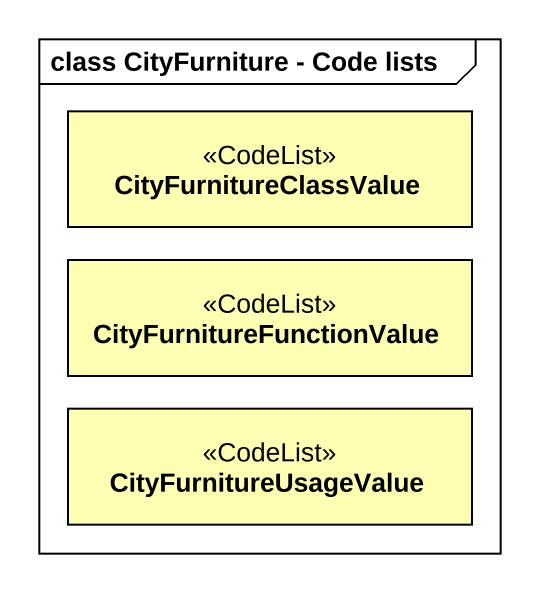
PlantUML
@startuml
mainframe class CityFurniture - Code lists
hide circle
hide empty members
class CityFurnitureClassValue <<CodeList>> #FFFFB3
class CityFurnitureFunctionValue <<CodeList>> #FFFFB3
class CityFurnitureUsageValue <<CodeList>> #FFFFB3
@enduml
